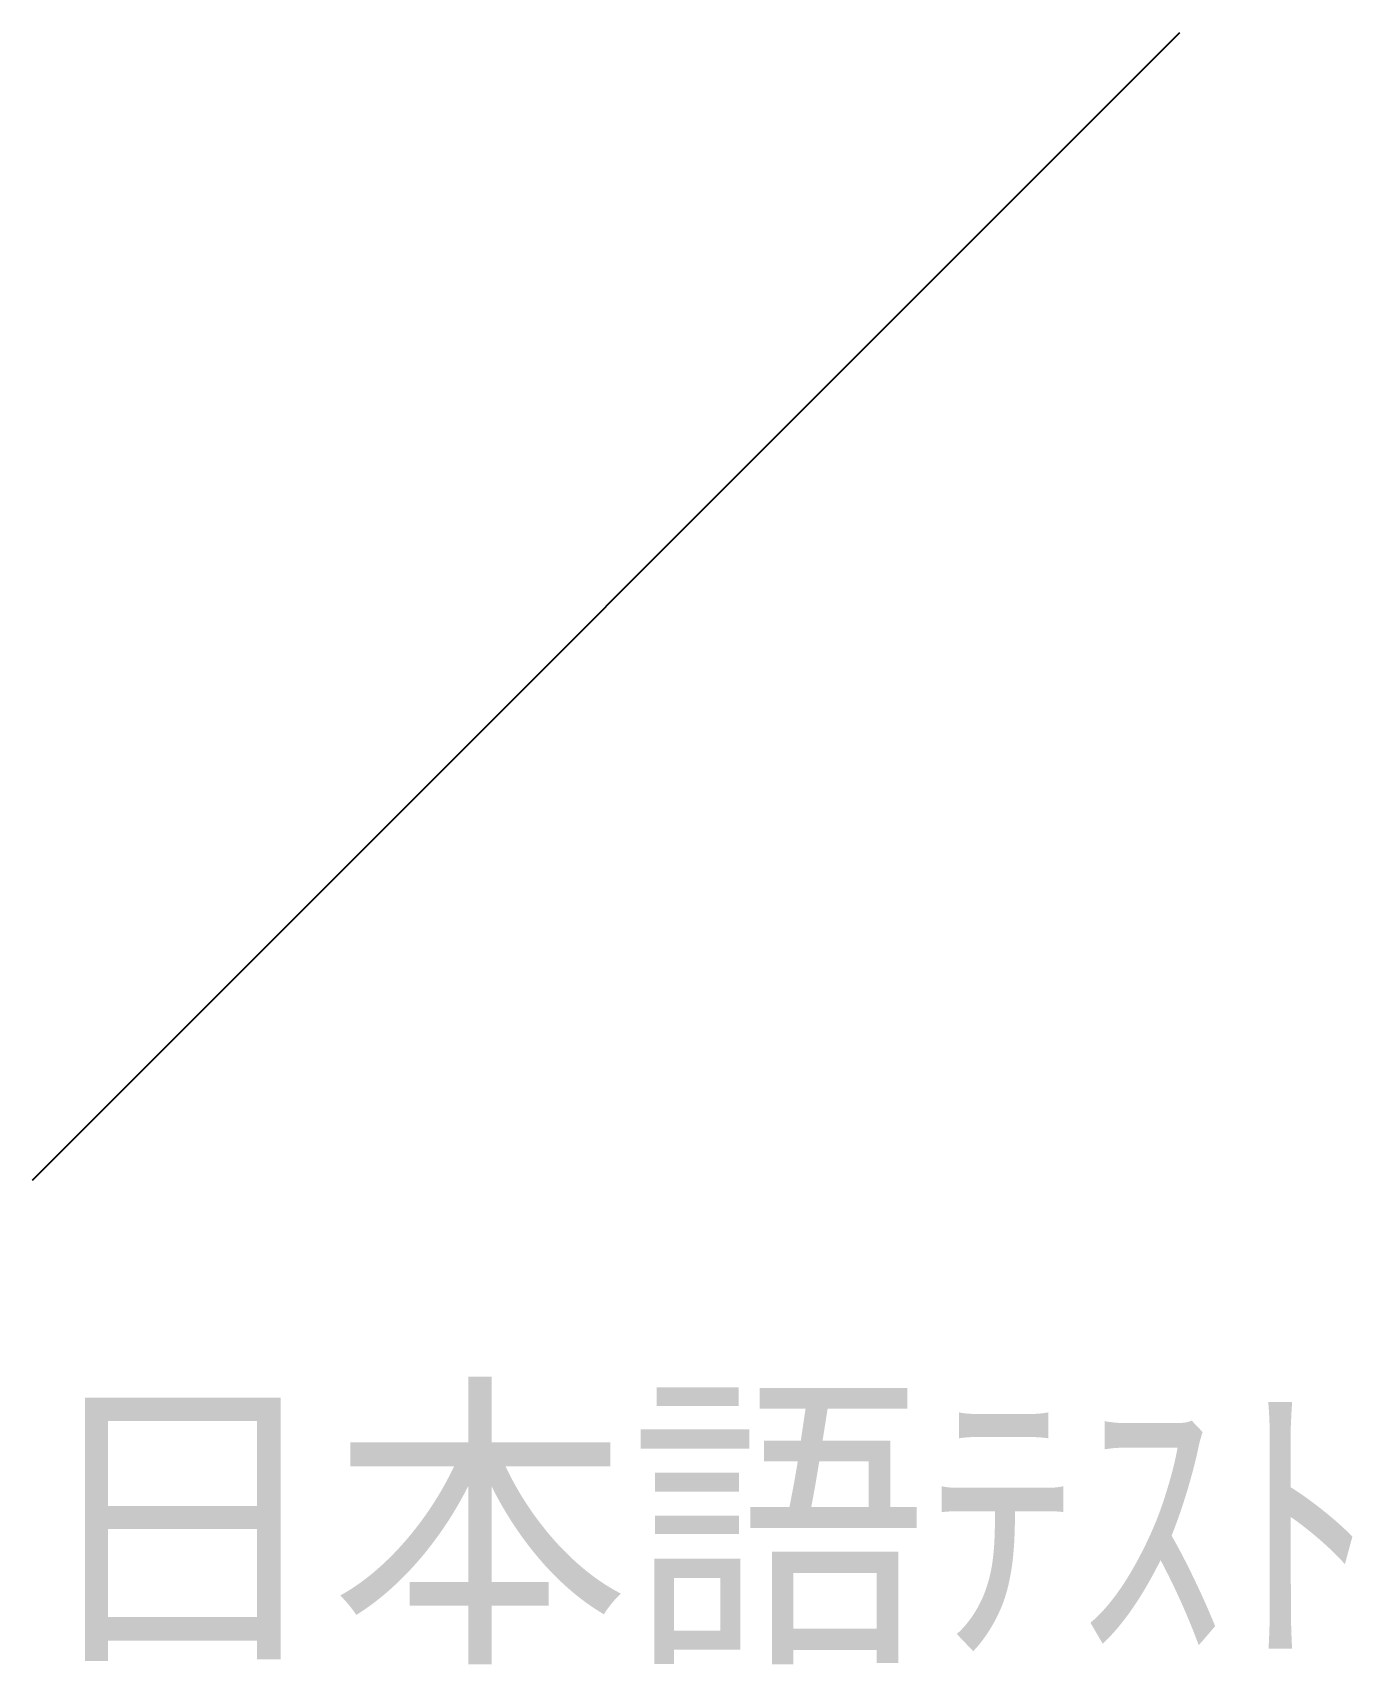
# Model space of a CAD drawing. Header units: metres. Extents: x 0 to 5.75, y -2.11 to 5.
import ezdxf

# ---------------------------------------------------------------- set-up
doc = ezdxf.new("R2010")
doc.units = ezdxf.units.M

msp = doc.modelspace()

# ---------------------------------------------------------------- linework, layer by layer
msp.add_line((0, 0), (5, 5))

# ---------------------------------------------------------------- texts
msp.add_text('日本語ﾃｽﾄ', height=1).set_placement((0, -2))

doc.saveas('drawing.dxf')
